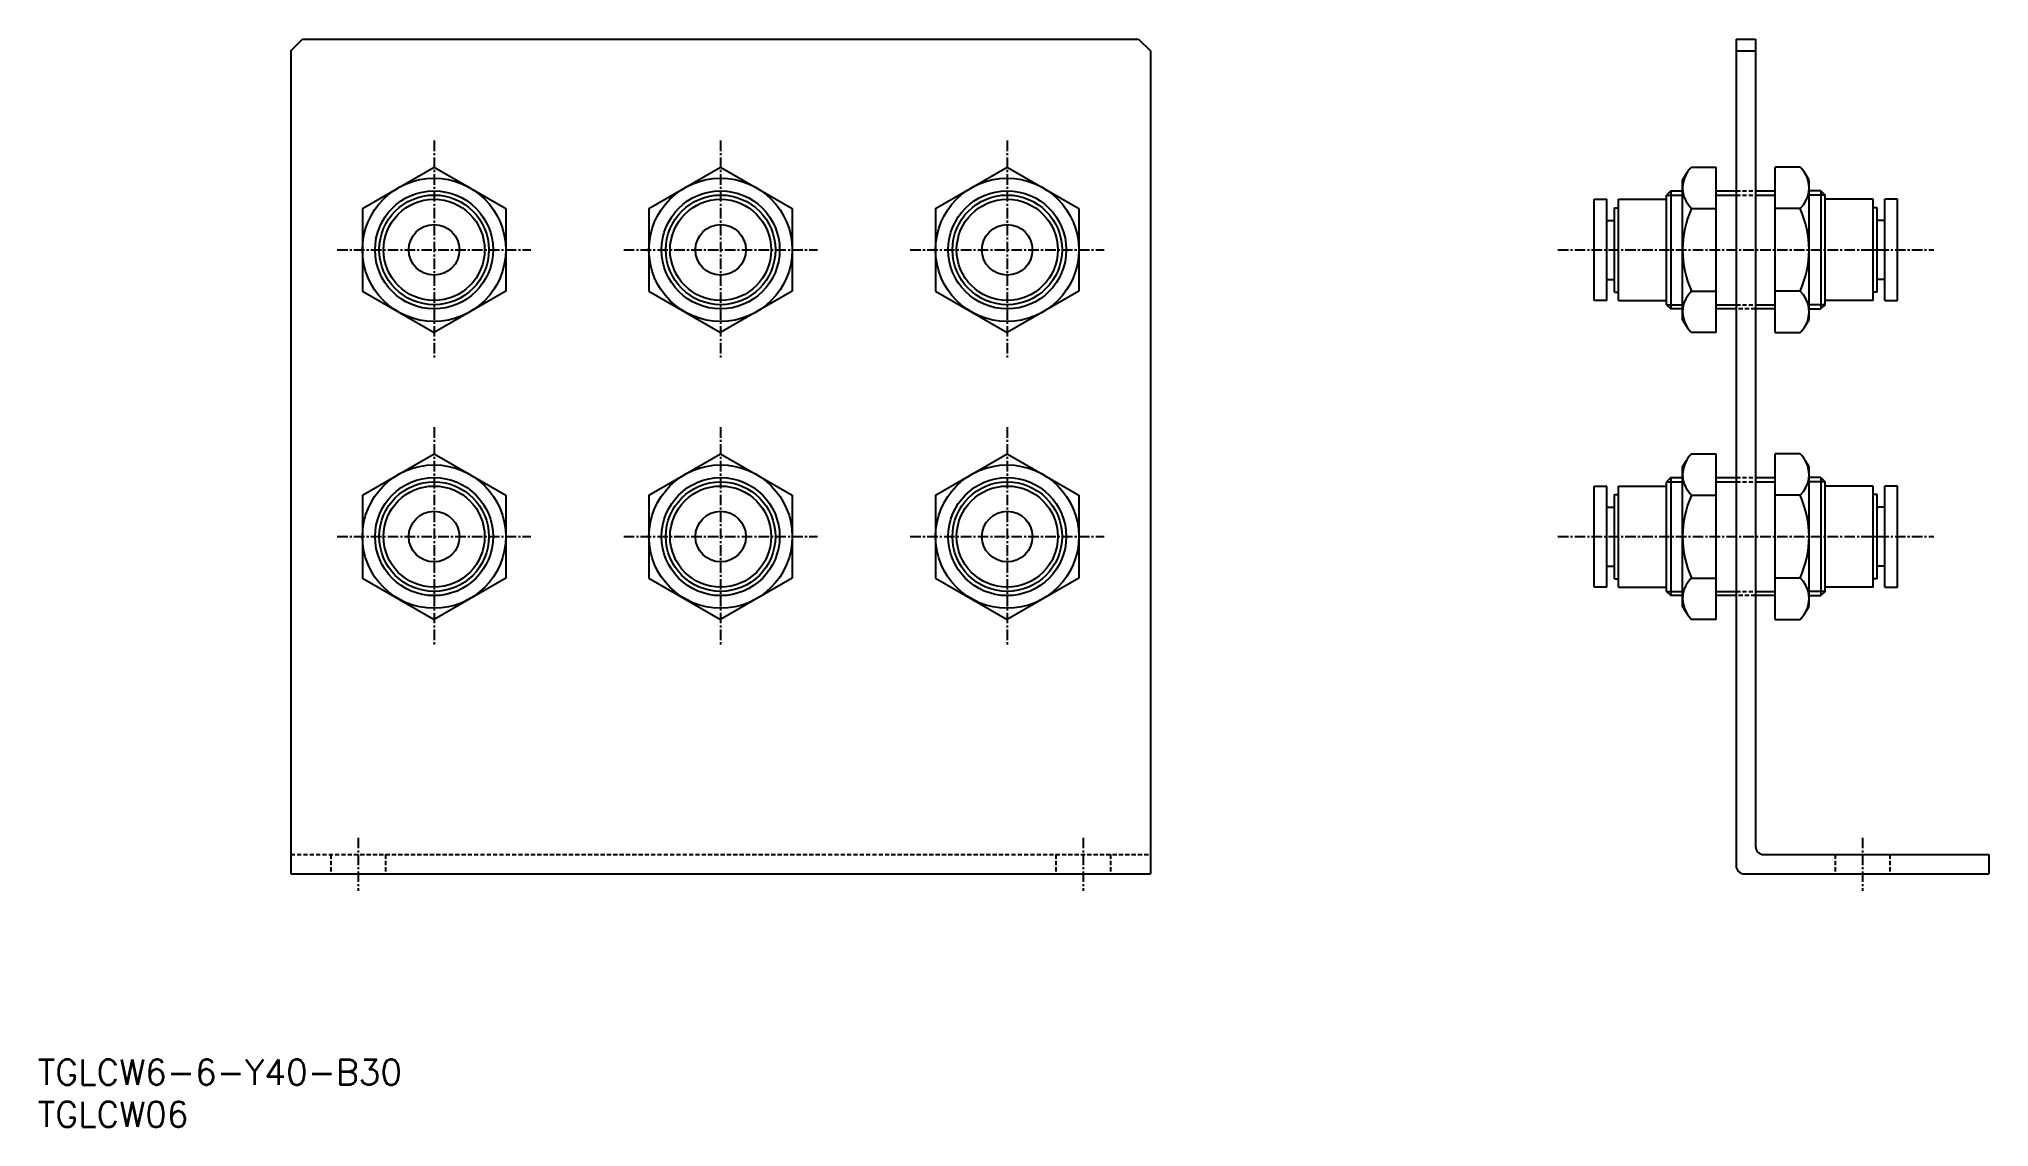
# Model space of a CAD drawing. Extents: x 0 to 231, y 0 to 129.
import ezdxf

# ---------------------------------------------------------------- set-up
doc = ezdxf.new("R2010")
doc.units = 0
doc.linetypes.add('CENTER', pattern=[2, 1.25, -0.25, 0.25, -0.25])
doc.linetypes.add('DASHED', pattern=[0.75, 0.5, -0.25])
doc.layers.get('0').update_dxf_attribs({"linetype": 'CONTINUOUS'})
doc.layers.add('CENTER', color=1, linetype='CENTER')
doc.styles.get("Standard").update_dxf_attribs({"font": 'txt.shx'})

# ---------------------------------------------------------------- blocks, each defined once
blk = doc.blocks.new('*U18')
at = {"color": 7, "linetype": 'CONTINUOUS'}
blk.add_text('TGLCW06', height=3, dxfattribs=at).set_placement((0, 0))
blk = doc.blocks.new('*U19')
at = {"color": 7, "linetype": 'CONTINUOUS'}
blk.add_text('TGLCW6-6-Y40-B30', height=3, dxfattribs=at).set_placement((0, 5))

msp = doc.modelspace()

# ---------------------------------------------------------------- linework, layer by layer
at = {"color": 7, "linetype": 'CONTINUOUS'}
for p, q in [((30, 127.59), (31.41, 129)), ((30, 127.59), (30, 30)), ((31.41, 129), (130.59, 129)), ((130.59, 129), (132, 127.59)), ((132, 127.59), (132, 30)), ((201.48, 129), (203.78, 129)), ((201.48, 129), (201.48, 31)), ((201.48, 127.59), (203.78, 127.59)), ((203.78, 129), (203.78, 33.3)), ((38.5, 108.91), (47, 113.81)), ((47, 113.81), (55.5, 108.91)), ((72.5, 108.91), (81, 113.81)), ((81, 113.81), (89.5, 108.91)), ((106.5, 108.91), (115, 113.81)), ((115, 113.81), (123.5, 108.91)), ((196.2, 113.81), (199.13, 113.81)), ((199.13, 94.19), (199.13, 113.81)), ((209.06, 113.81), (206.13, 113.81)), ((206.13, 94.19), (206.13, 113.81)), ((195.13, 112.26), (195.58, 113.04)), ((195.13, 109.05), (195.13, 112.26)), ((210.13, 112.26), (209.68, 113.04)), ((210.13, 109.05), (210.13, 112.26)), ((38.5, 108.91), (38.5, 99.09)), ((55.5, 108.91), (55.5, 99.09)), ((72.5, 108.91), (72.5, 99.09)), ((89.5, 108.91), (89.5, 99.09)), ((106.5, 108.91), (106.5, 99.09)), ((123.5, 108.91), (123.5, 99.09)), ((184.63, 98), (184.63, 110)), ((184.63, 110), (186.13, 110)), ((186.13, 98), (186.13, 110)), ((187.03, 99), (187.03, 109)), ((187.03, 109), (187.53, 109)), ((187.53, 110), (193.23, 110)), ((187.53, 98), (187.53, 110)), ((193.73, 111), (193.23, 110.5)), ((193.23, 97.5), (193.23, 110.5)), ((193.73, 111), (193.73, 97)), ((193.73, 111), (195.13, 111)), ((195.13, 98.95), (195.13, 109.05)), ((196.2, 108.91), (199.13, 108.91)), ((199.13, 111), (201.48, 111)), ((203.78, 111), (206.13, 111)), ((209.06, 108.91), (206.13, 108.91)), ((211.53, 111), (210.13, 111)), ((210.13, 98.95), (210.13, 109.05)), ((211.53, 111), (211.53, 97)), ((211.53, 111), (212.03, 110.5)), ((212.03, 97.5), (212.03, 110.5)), ((217.73, 110), (212.03, 110)), ((217.73, 98), (217.73, 110)), ((218.23, 109), (217.73, 109)), ((218.23, 99), (218.23, 109)), ((219.13, 98), (219.13, 110)), ((220.63, 110), (219.13, 110)), ((220.63, 98), (220.63, 110)), ((186.13, 107.5), (187.03, 107.5)), ((219.13, 107.5), (218.23, 107.5)), ((186.13, 100.5), (187.03, 100.5)), ((219.13, 100.5), (218.23, 100.5)), ((38.5, 99.09), (47, 94.19)), ((55.5, 99.09), (47, 94.19)), ((72.5, 99.09), (81, 94.19)), ((89.5, 99.09), (81, 94.19)), ((106.5, 99.09), (115, 94.19)), ((123.5, 99.09), (115, 94.19)), ((186.13, 98), (184.63, 98)), ((187.03, 99), (187.53, 99)), ((187.53, 98), (193.23, 98)), ((193.23, 97.5), (193.73, 97)), ((195.13, 95.74), (195.13, 98.95)), ((196.2, 99.09), (199.13, 99.09)), ((209.06, 99.09), (206.13, 99.09)), ((210.13, 95.74), (210.13, 98.95)), ((212.03, 97.5), (211.53, 97)), ((217.73, 98), (212.03, 98)), ((218.23, 99), (217.73, 99)), ((219.13, 98), (220.63, 98)), ((195.13, 97), (193.73, 97)), ((195.58, 94.96), (195.13, 95.74)), ((201.48, 97), (199.13, 97)), ((206.13, 97), (203.78, 97)), ((209.68, 94.96), (210.13, 95.74)), ((210.13, 97), (211.53, 97)), ((199.13, 94.19), (196.2, 94.19)), ((206.13, 94.19), (209.06, 94.19)), ((38.5, 74.91), (47, 79.81)), ((47, 79.81), (55.5, 74.91)), ((72.5, 74.91), (81, 79.81)), ((81, 79.81), (89.5, 74.91)), ((106.5, 74.91), (115, 79.81)), ((115, 79.81), (123.5, 74.91)), ((195.13, 78.26), (195.58, 79.04)), ((196.2, 79.81), (199.13, 79.81)), ((199.13, 60.19), (199.13, 79.81)), ((209.06, 79.81), (206.13, 79.81)), ((206.13, 60.19), (206.13, 79.81)), ((210.13, 78.26), (209.68, 79.04)), ((193.73, 77), (193.23, 76.5)), ((193.23, 63.5), (193.23, 76.5)), ((193.73, 77), (193.73, 63)), ((193.73, 77), (195.13, 77)), ((195.13, 75.05), (195.13, 78.26)), ((199.13, 77), (201.48, 77)), ((203.78, 77), (206.13, 77)), ((210.13, 75.05), (210.13, 78.26)), ((211.53, 77), (210.13, 77)), ((211.53, 77), (211.53, 63)), ((211.53, 77), (212.03, 76.5)), ((212.03, 63.5), (212.03, 76.5)), ((38.5, 74.91), (38.5, 65.09)), ((55.5, 74.91), (55.5, 65.09)), ((72.5, 74.91), (72.5, 65.09)), ((89.5, 74.91), (89.5, 65.09)), ((106.5, 74.91), (106.5, 65.09)), ((123.5, 74.91), (123.5, 65.09)), ((184.63, 64), (184.63, 76)), ((184.63, 76), (186.13, 76)), ((186.13, 64), (186.13, 76)), ((187.03, 65), (187.03, 75)), ((187.03, 75), (187.53, 75)), ((187.53, 76), (193.23, 76)), ((187.53, 64), (187.53, 76)), ((195.13, 64.95), (195.13, 75.05)), ((196.2, 74.91), (199.13, 74.91)), ((209.06, 74.91), (206.13, 74.91)), ((210.13, 64.95), (210.13, 75.05)), ((217.73, 76), (212.03, 76)), ((217.73, 64), (217.73, 76)), ((218.23, 75), (217.73, 75)), ((218.23, 65), (218.23, 75)), ((219.13, 64), (219.13, 76)), ((220.63, 76), (219.13, 76)), ((220.63, 64), (220.63, 76)), ((186.13, 73.5), (187.03, 73.5)), ((219.13, 73.5), (218.23, 73.5)), ((38.5, 65.09), (47, 60.19)), ((55.5, 65.09), (47, 60.19)), ((72.5, 65.09), (81, 60.19)), ((89.5, 65.09), (81, 60.19)), ((106.5, 65.09), (115, 60.19)), ((123.5, 65.09), (115, 60.19)), ((186.13, 66.5), (187.03, 66.5)), ((187.03, 65), (187.53, 65)), ((195.13, 61.74), (195.13, 64.95)), ((196.2, 65.09), (199.13, 65.09)), ((209.06, 65.09), (206.13, 65.09)), ((210.13, 61.74), (210.13, 64.95)), ((218.23, 65), (217.73, 65)), ((219.13, 66.5), (218.23, 66.5)), ((186.13, 64), (184.63, 64)), ((187.53, 64), (193.23, 64)), ((193.23, 63.5), (193.73, 63)), ((195.13, 63), (193.73, 63)), ((201.48, 63), (199.13, 63)), ((206.13, 63), (203.78, 63)), ((210.13, 63), (211.53, 63)), ((212.03, 63.5), (211.53, 63)), ((217.73, 64), (212.03, 64)), ((219.13, 64), (220.63, 64)), ((195.58, 60.96), (195.13, 61.74)), ((199.13, 60.19), (196.2, 60.19)), ((206.13, 60.19), (209.06, 60.19)), ((209.68, 60.96), (210.13, 61.74)), ((204.78, 32.3), (231.48, 32.3)), ((231.48, 32.3), (231.48, 30)), ((30, 30), (132, 30)), ((202.48, 30), (231.48, 30))]:
    msp.add_line(p, q, dxfattribs=at)
at = {"color": 3, "linetype": 'CONTINUOUS'}
for p, q in [((193.23, 110.5), (195.13, 110.5)), ((199.13, 110.5), (201.48, 110.5)), ((203.78, 110.5), (206.13, 110.5)), ((212.03, 110.5), (210.13, 110.5)), ((193.23, 97.5), (195.13, 97.5)), ((199.13, 97.5), (201.48, 97.5)), ((203.78, 97.5), (206.13, 97.5)), ((212.03, 97.5), (210.13, 97.5)), ((193.23, 76.5), (195.13, 76.5)), ((199.13, 76.5), (201.48, 76.5)), ((203.78, 76.5), (206.13, 76.5)), ((212.03, 76.5), (210.13, 76.5)), ((193.23, 63.5), (195.13, 63.5)), ((199.13, 63.5), (201.48, 63.5)), ((203.78, 63.5), (206.13, 63.5)), ((212.03, 63.5), (210.13, 63.5))]:
    msp.add_line(p, q, dxfattribs=at)
at = {"color": 3, "linetype": 'DASHED'}
for p, q in [((201.48, 111), (203.78, 111)), ((201.48, 110.5), (203.78, 110.5)), ((201.48, 97.5), (203.78, 97.5)), ((203.78, 97), (201.48, 97)), ((201.48, 77), (203.78, 77)), ((201.48, 76.5), (203.78, 76.5)), ((201.48, 63.5), (203.78, 63.5)), ((203.78, 63), (201.48, 63)), ((30, 32.3), (132, 32.3)), ((34.75, 32.3), (34.75, 30)), ((41.25, 32.3), (41.25, 30)), ((120.75, 32.3), (120.75, 30)), ((127.25, 32.3), (127.25, 30)), ((213.23, 32.3), (213.23, 30)), ((219.73, 32.3), (219.73, 30))]:
    msp.add_line(p, q, dxfattribs=at)
at = {"color": 7, "linetype": 'CONTINUOUS'}
for centre, radius in [((47, 104), 8.5), ((81, 104), 8.5), ((115, 104), 8.5), ((47, 104), 7), ((47, 104), 6), ((81, 104), 7), ((81, 104), 6), ((115, 104), 7), ((115, 104), 6), ((47, 104), 3), ((81, 104), 3), ((115, 104), 3), ((47, 70), 8.5), ((47, 70), 7), ((81, 70), 8.5), ((81, 70), 7), ((115, 70), 8.5), ((115, 70), 7), ((47, 70), 6), ((81, 70), 6), ((115, 70), 6), ((47, 70), 3), ((81, 70), 3), ((115, 70), 3)]:
    msp.add_circle(centre, radius, dxfattribs=at)
at = {"color": 3, "linetype": 'CONTINUOUS'}
for centre in [(47, 104), (81, 104), (115, 104), (47, 70), (81, 70), (115, 70)]:
    msp.add_circle(centre, 6.5, dxfattribs=at)
at = {"color": 7, "linetype": 'CONTINUOUS'}
for centre, radius, start, end in [((198.49, 111.36), 3.36, 133.0098, 150), ((206.78, 111.36), 3.36, 30, 46.9902), ((198.49, 111.36), 3.36, 150, 226.9902), ((206.78, 111.36), 3.36, 313.0098, 30), ((206.95, 104), 11.82, 155.4744, 204.5256), ((198.31, 104), 11.82, 335.4744, 24.5256), ((198.49, 96.64), 3.36, 133.0098, 210), ((206.78, 96.64), 3.36, 330, 46.9902), ((198.49, 96.64), 3.36, 210, 226.9902), ((206.78, 96.64), 3.36, 313.0098, 330), ((198.49, 77.36), 3.36, 150, 226.9902), ((198.49, 77.36), 3.36, 133.0098, 150), ((206.78, 77.36), 3.36, 30, 46.9902), ((206.78, 77.36), 3.36, 313.0098, 30), ((206.95, 70), 11.82, 155.4744, 204.5256), ((198.31, 70), 11.82, 335.4744, 24.5256), ((198.49, 62.64), 3.36, 133.0098, 210), ((206.78, 62.64), 3.36, 330, 46.9902), ((198.49, 62.64), 3.36, 210, 226.9902), ((206.78, 62.64), 3.36, 313.0098, 330), ((204.78, 33.3), 1, 180, 270), ((202.48, 31), 1, 180, 270)]:
    msp.add_arc(centre, radius, start, end, dxfattribs=at)
at = {"layer": 'CENTER', "color": 1, "linetype": 'CENTER'}
for p, q in [((47, 116.97), (47, 91.03)), ((81, 116.97), (81, 91.03)), ((115, 116.97), (115, 91.03)), ((35.5, 104), (58.5, 104)), ((69.5, 104), (92.5, 104)), ((103.5, 104), (126.5, 104)), ((180.33, 104), (224.93, 104)), ((47, 82.97), (47, 57.03)), ((81, 82.97), (81, 57.03)), ((115, 82.97), (115, 57.03)), ((35.5, 70), (58.5, 70)), ((69.5, 70), (92.5, 70)), ((103.5, 70), (126.5, 70)), ((180.33, 70), (224.93, 70)), ((38, 34.3), (38, 28)), ((124, 34.3), (124, 28)), ((216.48, 34.3), (216.48, 28))]:
    msp.add_line(p, q, dxfattribs=at)

# ---------------------------------------------------------------- block references
at = {"color": 7, "linetype": 'CONTINUOUS'}
for name in ['*U19', '*U18']:
    msp.add_blockref(name, (0, 0), dxfattribs=at)

doc.saveas('drawing.dxf')
